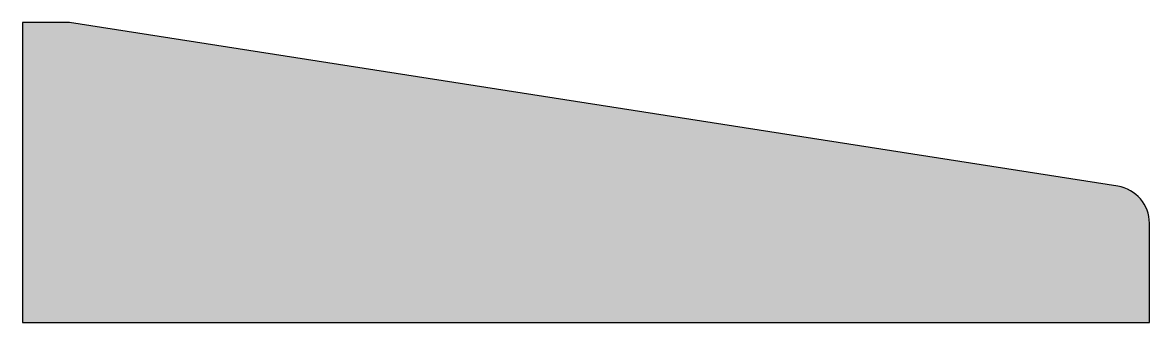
# Model space of a CAD drawing. Header units: metres. Extents: x 0 to 0.6, y -0.16 to 0.
import ezdxf

# ---------------------------------------------------------------- set-up
doc = ezdxf.new("R2010")
doc.units = ezdxf.units.M

msp = doc.modelspace()

# ---------------------------------------------------------------- hatches: boundary and pattern name
h = msp.add_hatch(color=254)
edge = h.paths.add_edge_path()
edge.add_line((0, 0), (0, -0.16))
edge.add_line((0, -0.16), (0.6, -0.16))
edge.add_line((0.6, -0.16), (0.6, -0.10711))
edge.add_arc((0.58, -0.10711), 0.02, 0, 81.10414)
edge.add_line((0.58309, -0.08735), (0.025, 0))
edge.add_line((0.025, 0), (0, 0))

# ---------------------------------------------------------------- linework, layer by layer
at = {"flags": 128}
msp.add_lwpolyline([(0, 0), (0, -0.16), (0.6, -0.16), (0.6, -0.10711, 0.369436), (0.58309, -0.08735), (0.025, 0)], format="xyb", close=True, dxfattribs=at)

doc.saveas('drawing.dxf')
